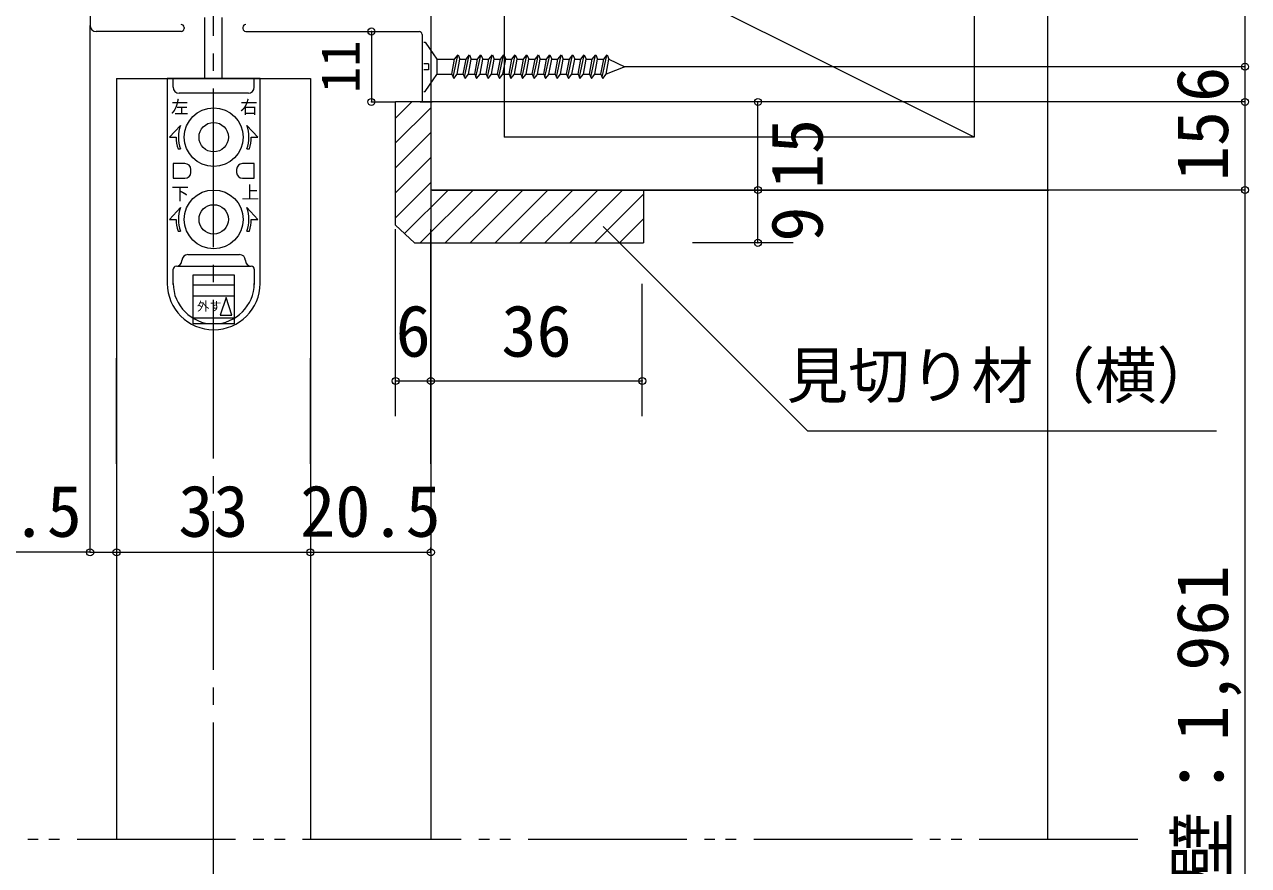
# Model space of a CAD drawing. Units: millimetres on the paper, enlarged 10 times, with parts at other scales. Extents: x -1985 to 2015, y -1370 to 1400.
# Drawn here: x -962 to -268, y 489 to 966 of the extents above; entities that cross this region are included whole.
import ezdxf
from ezdxf.enums import TextEntityAlignment as Align

# ---------------------------------------------------------------- set-up
doc = ezdxf.new("R2010")
doc.units = ezdxf.units.MM
doc.header["$LTSCALE"] = 10
doc.header["$PDMODE"] = 32
doc.header["$PDSIZE"] = 4
for name, pattern in [('CHAIN2', [12, 9, -1, 1, -1]), ('DOUBLE_CHAIN2', [12.8, 9, -1, 0.6, -0.6, 0.6, -1]), ('USER2', [9.525, 6.35, -3.175])]:
    doc.linetypes.add(name, pattern=pattern)
doc.layers.add('2-0_18', color=7, linetype='Continuous', lineweight=20)
doc.layers.add('2-1', color=7, linetype='Continuous', lineweight=20)
doc.styles.add('ＭＳ ゴシック', font='')
doc.styles.get('ＭＳ ゴシック').set_extended_font_data('MS Gothic')

msp = doc.modelspace()

# ---------------------------------------------------------------- linework, layer by layer
at = {"layer": '2-0_18', "color": 4, "linetype": 'CHAIN2', "lineweight": 9}
msp.add_line((-855.11, 0), (-855.11, 1129.6), dxfattribs=at)
at = {"layer": '2-0_18', "color": 4, "lineweight": 9}
for p, q in [((-269.77, 1085.74), (-269.77, 942.41)), ((-925.11, 666.68), (-925.11, 965.74)), ((-765.52, 962.41), (-765.52, 922.41)), ((-765.52, 962.41), (-751.78, 962.41)), ((-269.77, 942.41), (-621.75, 942.41)), ((-269.77, 942.41), (-269.77, 922.41)), ((-765.52, 922.41), (-751.78, 922.41)), ((-269.77, 922.41), (-731.78, 922.41)), ((-526.15, 922.41), (-583.21, 922.41)), ((-546.15, 872.41), (-546.15, 922.41)), ((-269.77, 922.41), (-269.77, 872.41)), ((-526.15, 872.41), (-583.21, 872.41)), ((-526.15, 872.41), (-583.21, 872.41)), ((-546.15, 842.41), (-546.15, 872.41)), ((-269.77, 872.41), (-381.78, 872.41)), ((-269.77, 872.41), (-269.77, 26.71)), ((-751.78, 743.96), (-751.78, 850.26)), ((-731.78, 743.96), (-731.78, 850.26)), ((-526.15, 842.41), (-583.21, 842.41)), ((-611.78, 743.96), (-611.78, 819.05)), ((-751.78, 763.96), (-731.78, 763.96)), ((-731.78, 763.96), (-611.78, 763.96)), ((-731.78, 666.68), (-731.78, 669.33)), ((-925.11, 666.68), (-1003.12, 666.68)), ((-925.11, 666.68), (-910.11, 666.68)), ((-910.11, 666.68), (-910.11, 663.19)), ((-910.11, 666.68), (-800.11, 666.68)), ((-800.11, 666.68), (-731.78, 666.68))]:
    msp.add_line(p, q, dxfattribs=at)
at = {"layer": '2-0_18'}
for p, q in [((-925.11, 1059.07), (-925.11, 965.74)), ((-423.45, 902.41), (-690.11, 1035.74)), ((-860.16, 970.41), (-860.16, 935.74)), ((-850.16, 935.74), (-850.16, 970.41)), ((-873.45, 962.41), (-921.78, 962.41)), ((-871.78, 964.74), (-871.78, 964.07)), ((-838.45, 964.74), (-838.45, 964.07)), ((-836.78, 962.41), (-738.45, 962.41)), ((-736.78, 960.74), (-736.78, 922.41)), ((-910.11, 935.74), (-800.11, 935.74)), ((-881.32, 935.74), (-881.32, 818.74)), ((-828.66, 935.74), (-881.32, 935.74)), ((-877.99, 930.74), (-877.99, 935.74)), ((-831.99, 930.74), (-831.99, 935.74)), ((-828.66, 818.74), (-828.66, 935.74)), ((-835.32, 927.41), (-874.66, 927.41)), ((-731.1, 922.41), (-751.78, 922.41)), ((-751.78, 852.41), (-751.78, 922.41)), ((-751.78, 913.27), (-742.64, 922.41)), ((-751.78, 899.12), (-731.78, 919.12)), ((-737.77, 922.41), (-731.1, 922.41)), ((-736.78, 922.41), (-731.78, 922.41)), ((-873.85, 909.07), (-879.99, 902.41)), ((-829.99, 902.41), (-836.13, 909.07)), ((-751.78, 884.98), (-731.78, 904.98)), ((-879.99, 902.41), (-876.32, 902.41)), ((-833.66, 902.41), (-829.99, 902.41)), ((-423.45, 902.41), (-690.11, 902.41)), ((-875.25, 895.74), (-873.85, 895.74)), ((-836.13, 895.74), (-834.72, 895.74)), ((-751.78, 870.84), (-731.78, 890.84)), ((-877.99, 887.41), (-877.99, 879.07)), ((-871.32, 887.41), (-877.99, 887.41)), ((-867.99, 882.41), (-867.99, 884.07)), ((-841.99, 884.07), (-841.99, 882.41)), ((-831.99, 887.41), (-838.66, 887.41)), ((-831.99, 879.07), (-831.99, 887.41)), ((-877.99, 879.07), (-871.32, 879.07)), ((-838.66, 879.07), (-831.99, 879.07)), ((-751.78, 856.7), (-731.78, 876.7)), ((-746.69, 847.64), (-721.93, 872.41)), ((-737.79, 842.41), (-707.79, 872.41)), ((-381.78, 872.41), (-731.78, 872.41)), ((-723.65, 842.41), (-693.65, 872.41)), ((-709.5, 842.41), (-679.5, 872.41)), ((-695.36, 842.41), (-665.36, 872.41)), ((-681.22, 842.41), (-651.22, 872.41)), ((-667.08, 842.41), (-637.08, 872.41)), ((-652.94, 842.41), (-622.94, 872.41)), ((-638.79, 842.41), (-611.1, 870.09)), ((-611.1, 872.41), (-611.1, 842.41)), ((-873.85, 862.41), (-879.99, 855.74)), ((-829.99, 855.74), (-836.13, 862.41)), ((-879.99, 855.74), (-876.32, 855.74)), ((-833.66, 855.74), (-829.99, 855.74)), ((-624.65, 842.41), (-611.1, 855.95)), ((-875.25, 849.07), (-873.85, 849.07)), ((-836.13, 849.07), (-834.72, 849.07)), ((-741.1, 842.41), (-751.78, 852.41)), ((-517.98, 735.7), (-633.9, 851.62)), ((-741.1, 842.41), (-611.1, 842.41)), ((-869.66, 835.74), (-840.32, 835.74)), ((-877.99, 818.74), (-877.99, 827.41)), ((-875.48, 829.07), (-833.66, 829.07)), ((-831.99, 827.41), (-831.99, 818.74)), ((-866.66, 824.23), (-843.32, 824.23)), ((-866.66, 799.71), (-866.66, 824.23)), ((-843.32, 824.23), (-843.32, 799.71)), ((-843.32, 818.46), (-866.66, 818.46)), ((-866.66, 812.4), (-843.32, 812.4)), ((-847.99, 811.4), (-851.32, 801.4)), ((-844.66, 801.4), (-847.99, 811.4)), ((-843.32, 799.71), (-866.66, 799.71)), ((-851.32, 801.4), (-844.66, 801.4)), ((-517.98, 735.7), (-285.93, 735.7))]:
    msp.add_line(p, q, dxfattribs=at)
at = {"layer": '2-0_18', "linetype": 'USER2'}
for p, q in [((-866.66, 796.41), (-866.66, 799.71)), ((-843.32, 799.71), (-843.32, 796.41)), ((-843.32, 796.41), (-866.66, 796.41))]:
    msp.add_line(p, q, dxfattribs=at)
at = {"layer": '2-0_18', "linetype": 'DOUBLE_CHAIN2'}
msp.add_line((-330.53, 503.6), (-960.4, 503.6), dxfattribs=at)
at = {"layer": '2-0_18'}
msp.add_lwpolyline([(-434.44, 872.41), (-731.1, 872.41), (-381.1, 872.41)], dxfattribs=at)
for centre, radius in [((-854.99, 902.41), 16.67), ((-854.99, 902.41), 8.33), ((-854.99, 855.74), 16.67), ((-854.99, 855.74), 8.33)]:
    msp.add_circle(centre, radius, dxfattribs=at)
for centre, radius, start, end in [((-921.78, 965.74), 3.33, 180, 270), ((-873.45, 964.74), 1.67, 0, 90), ((-836.78, 964.74), 1.67, 90, 180), ((-873.45, 964.07), 1.67, 270, 0), ((-836.78, 964.07), 1.67, 180, 270), ((-738.45, 960.74), 1.67, 0, 90), ((-874.66, 930.74), 3.33, 180, 270), ((-835.32, 930.74), 3.33, 270, 0), ((-854.99, 902.41), 20, 160.52878, 199.47122), ((-854.99, 902.41), 20, 340.52878, 19.47122), ((-854.99, 902.41), 21.33, 180, 198.20996), ((-854.99, 902.41), 21.33, 341.79004, 0), ((-871.32, 884.07), 3.33, 0, 90), ((-871.32, 882.41), 3.33, 270, 0), ((-838.66, 884.07), 3.33, 90, 180), ((-838.66, 882.41), 3.33, 180, 270), ((-854.99, 855.74), 20, 160.52878, 199.47122), ((-854.99, 855.74), 20, 340.52878, 19.47122), ((-854.99, 855.74), 21.33, 180, 198.20996), ((-854.99, 855.74), 21.33, 341.79004, 0), ((-869.66, 832.41), 3.33, 90, 180), ((-840.32, 832.41), 3.33, 0, 90), ((-876.32, 827.41), 1.67, 90, 180), ((-876.32, 832.41), 3.33, 270, 0), ((-833.66, 832.41), 3.33, 180, 270), ((-833.66, 827.41), 1.67, 0, 90), ((-854.99, 819.41), 26.33, 180, 270), ((-854.99, 819.41), 23, 180, 270), ((-854.99, 819.41), 23, 270, 0), ((-854.99, 819.41), 26.33, 270, 0)]:
    msp.add_arc(centre, radius, start, end, dxfattribs=at)
at = {"layer": '2-0_18', "color": 4}
for p in [(-765.52, 962.41), (-269.77, 942.41), (-765.52, 922.41), (-546.15, 922.41), (-269.77, 922.41), (-546.15, 872.41), (-269.77, 872.41), (-546.15, 842.41), (-751.78, 763.96), (-731.78, 763.96), (-611.78, 763.96), (-925.11, 666.68), (-910.11, 666.68), (-800.11, 666.68), (-731.78, 666.68)]:
    msp.add_point(p, dxfattribs=at)
at = {"layer": '2-1'}
for p, q in [((-731.78, 1158.48), (-731.78, 503.6)), ((-690.11, 1158.48), (-690.11, 902.41)), ((-423.45, 1158.48), (-423.45, 902.41)), ((-381.78, 1158.48), (-381.78, 503.6)), ((-735.78, 956.41), (-734.91, 956.41)), ((-734.91, 956.41), (-732.46, 952.75)), ((-732.46, 952.75), (-728.44, 946.77)), ((-728.44, 946.77), (-728.44, 938.04)), ((-728.44, 946.67), (-718.31, 946.67)), ((-719.89, 938.15), (-718.31, 946.67)), ((-719.17, 936.53), (-716.47, 948.94)), ((-716.88, 938.13), (-715.3, 946.67)), ((-715.3, 946.67), (-711.81, 946.67)), ((-713.39, 938.14), (-711.81, 946.67)), ((-712.67, 936.52), (-709.97, 948.94)), ((-710.37, 938.14), (-708.8, 946.67)), ((-708.8, 946.67), (-705.31, 946.67)), ((-706.88, 938.15), (-705.31, 946.67)), ((-706.16, 936.53), (-703.46, 948.94)), ((-703.87, 938.13), (-702.29, 946.67)), ((-702.29, 946.67), (-698.81, 946.67)), ((-700.38, 938.14), (-698.81, 946.67)), ((-699.66, 936.53), (-696.96, 948.94)), ((-697.37, 938.13), (-695.79, 946.67)), ((-695.79, 946.67), (-692.3, 946.67)), ((-693.88, 938.15), (-692.3, 946.67)), ((-693.16, 936.53), (-690.46, 948.94)), ((-690.87, 938.13), (-689.29, 946.67)), ((-689.29, 946.67), (-685.8, 946.67)), ((-687.38, 938.14), (-685.8, 946.67)), ((-686.66, 936.52), (-683.96, 948.94)), ((-685.8, 946.67), (-683.85, 949.07)), ((-684.36, 938.14), (-682.79, 946.67)), ((-683.85, 949.07), (-682.79, 946.67)), ((-682.79, 946.67), (-679.17, 946.67)), ((-680.74, 938.14), (-679.17, 946.67)), ((-680.02, 936.52), (-677.32, 948.94)), ((-679.17, 946.67), (-677.22, 949.07)), ((-677.73, 938.14), (-676.15, 946.67)), ((-677.22, 949.07), (-676.15, 946.67)), ((-676.15, 946.67), (-672.66, 946.67)), ((-674.24, 938.14), (-672.66, 946.67)), ((-673.52, 936.53), (-671.51, 945.75)), ((-672.66, 946.67), (-671.51, 948.09)), ((-671.51, 948.09), (-670.71, 949.07)), ((-671.51, 945.75), (-670.82, 948.94)), ((-671.23, 938.13), (-669.65, 946.67)), ((-670.71, 949.07), (-669.65, 946.67)), ((-669.65, 946.67), (-666.16, 946.67)), ((-667.73, 938.15), (-666.16, 946.67)), ((-667.02, 936.53), (-664.32, 948.94)), ((-664.73, 938.13), (-663.15, 946.67)), ((-663.15, 946.67), (-659.66, 946.67)), ((-661.23, 938.14), (-659.66, 946.67)), ((-660.51, 936.53), (-657.82, 948.94)), ((-658.22, 938.13), (-656.65, 946.67)), ((-656.65, 946.67), (-653.16, 946.67)), ((-654.73, 938.15), (-653.16, 946.67)), ((-654.01, 936.53), (-651.31, 948.94)), ((-651.72, 938.13), (-650.14, 946.67)), ((-650.14, 946.67), (-646.65, 946.67)), ((-648.23, 938.14), (-646.65, 946.67)), ((-647.51, 936.52), (-644.81, 948.94)), ((-645.22, 938.14), (-643.64, 946.67)), ((-643.64, 946.67), (-640.15, 946.67)), ((-641.01, 936.53), (-638.31, 948.94)), ((-638.72, 938.13), (-637.14, 946.67)), ((-637.14, 946.67), (-634.47, 946.67)), ((-635.27, 938.14), (-633.7, 946.67)), ((-634.56, 936.52), (-631.85, 948.94)), ((-634.46, 946.67), (-633.7, 946.67)), ((-633.7, 946.67), (-631.75, 949.07)), ((-631.75, 949.07), (-630.68, 946.67)), ((-630.68, 946.67), (-621.75, 942.41)), ((-733.18, 944.14), (-735.78, 944.14)), ((-732.48, 932.03), (-728.44, 938.04)), ((-728.44, 938.14), (-719.89, 938.14)), ((-716.87, 938.14), (-713.38, 938.14)), ((-710.36, 938.14), (-706.87, 938.14)), ((-703.86, 938.14), (-700.38, 938.14)), ((-697.36, 938.14), (-693.87, 938.14)), ((-690.86, 938.14), (-687.37, 938.14)), ((-684.36, 938.14), (-680.74, 938.14)), ((-677.72, 938.14), (-674.23, 938.14)), ((-671.51, 937.77), (-671.22, 938.14)), ((-671.23, 938.14), (-667.73, 938.14)), ((-664.72, 938.14), (-661.23, 938.14)), ((-658.21, 938.14), (-654.72, 938.14)), ((-651.71, 938.14), (-648.22, 938.14)), ((-645.21, 938.14), (-641.72, 938.14)), ((-638.71, 938.14), (-635.26, 938.14)), ((-635.27, 938.14), (-634.47, 936.32)), ((-621.75, 942.41), (-632.26, 938.14)), ((-910.11, 935.74), (-910.11, 503.6)), ((-800.11, 935.74), (-800.11, 503.6)), ((-734.91, 928.41), (-732.48, 932.03)), ((-634.46, 936.29), (-634.21, 935.74)), ((-735.78, 928.41), (-734.91, 928.41)), ((-910.11, 716.85), (-910.11, 776.95)), ((-800.11, 716.85), (-800.11, 776.95)), ((-731.78, 716.85), (-731.78, 776.95))]:
    msp.add_line(p, q, dxfattribs=at)
for points in [[(-718.31, 946.67), (-716.36, 949.07), (-715.3, 946.67)], [(-711.81, 946.67), (-709.86, 949.07), (-708.8, 946.67)], [(-705.31, 946.67), (-703.36, 949.07), (-702.29, 946.67)], [(-698.81, 946.67), (-696.86, 949.07), (-695.79, 946.67)], [(-692.3, 946.67), (-690.35, 949.07), (-689.29, 946.67)], [(-666.16, 946.67), (-664.21, 949.07), (-663.15, 946.67)], [(-659.66, 946.67), (-657.71, 949.07), (-656.65, 946.67)], [(-653.16, 946.67), (-651.21, 949.07), (-650.14, 946.67)], [(-646.65, 946.67), (-644.7, 949.07), (-643.64, 946.67)], [(-641.72, 938.15), (-640.15, 946.67), (-638.2, 949.07), (-637.14, 946.67)], [(-634.21, 935.74), (-632.26, 938.14), (-630.68, 946.67)], [(-733.18, 944.14), (-733.18, 940.67), (-735.78, 940.67)], [(-719.88, 938.14), (-718.82, 935.74), (-716.87, 938.14)], [(-713.39, 938.14), (-712.32, 935.74), (-710.37, 938.14)], [(-706.87, 938.14), (-705.81, 935.74), (-703.86, 938.14)], [(-700.37, 938.14), (-699.31, 935.74), (-697.36, 938.14)], [(-693.87, 938.14), (-692.81, 935.74), (-690.86, 938.14)], [(-687.38, 938.14), (-686.31, 935.74), (-684.36, 938.14)], [(-680.74, 938.14), (-679.68, 935.74), (-677.73, 938.14)], [(-674.23, 938.14), (-673.17, 935.74), (-671.51, 937.77)], [(-667.73, 938.14), (-666.66, 935.74), (-664.71, 938.14)], [(-661.23, 938.14), (-660.16, 935.74), (-658.21, 938.14)], [(-654.72, 938.14), (-653.66, 935.74), (-651.71, 938.14)], [(-648.23, 938.14), (-647.17, 935.74), (-645.22, 938.14)], [(-641.72, 938.14), (-640.66, 935.74), (-638.71, 938.14)]]:
    msp.add_lwpolyline(points, dxfattribs=at)

# ---------------------------------------------------------------- texts
at = {"layer": '2-0_18', "style": 'ＭＳ ゴシック'}
for s, height, p in [('11', 21.99, (-765.52, 927.41)), ('6', 29.33, (-270.57, 922.41)), ('15', 29.33, (-500.63, 872.95)), ('15', 29.33, (-270.57, 877.41)), ('9', 29.33, (-500.63, 843.07)), ('下り壁：1,961', 29.33, (-270.57, 399.56))]:
    msp.add_text(s, height=height, rotation=90, dxfattribs=at).set_placement(p, align=Align.BOTTOM_LEFT)
at = {"layer": '2-0_18', "color": 3, "style": 'ＭＳ ゴシック'}
for s, height, p in [('左', 7.33, (-879.22, 913.64)), ('右', 7.33, (-840.01, 913.64)), ('上', 7.33, (-839.2, 865.14)), ('下', 7.33, (-878.95, 864.52)), ('外す', 5.132, (-864.47, 802.3))]:
    msp.add_text(s, height=height, dxfattribs=at).set_placement(p, align=Align.BOTTOM_LEFT)
at = {"layer": '2-0_18', "style": 'ＭＳ ゴシック'}
for s, height, p in [('6', 29.33, (-751.78, 768.96)), ('36', 29.33, (-691.78, 768.96)), ('見切り材（横）', 25.66, (-529.95, 746.56)), ('4.5', 29.33, (-989.64, 666.68)), ('33', 29.33, (-875.11, 666.68)), ('20.5', 29.33, (-805.95, 666.68))]:
    msp.add_text(s, height=height, dxfattribs=at).set_placement(p, align=Align.BOTTOM_LEFT)

doc.saveas('drawing.dxf')
